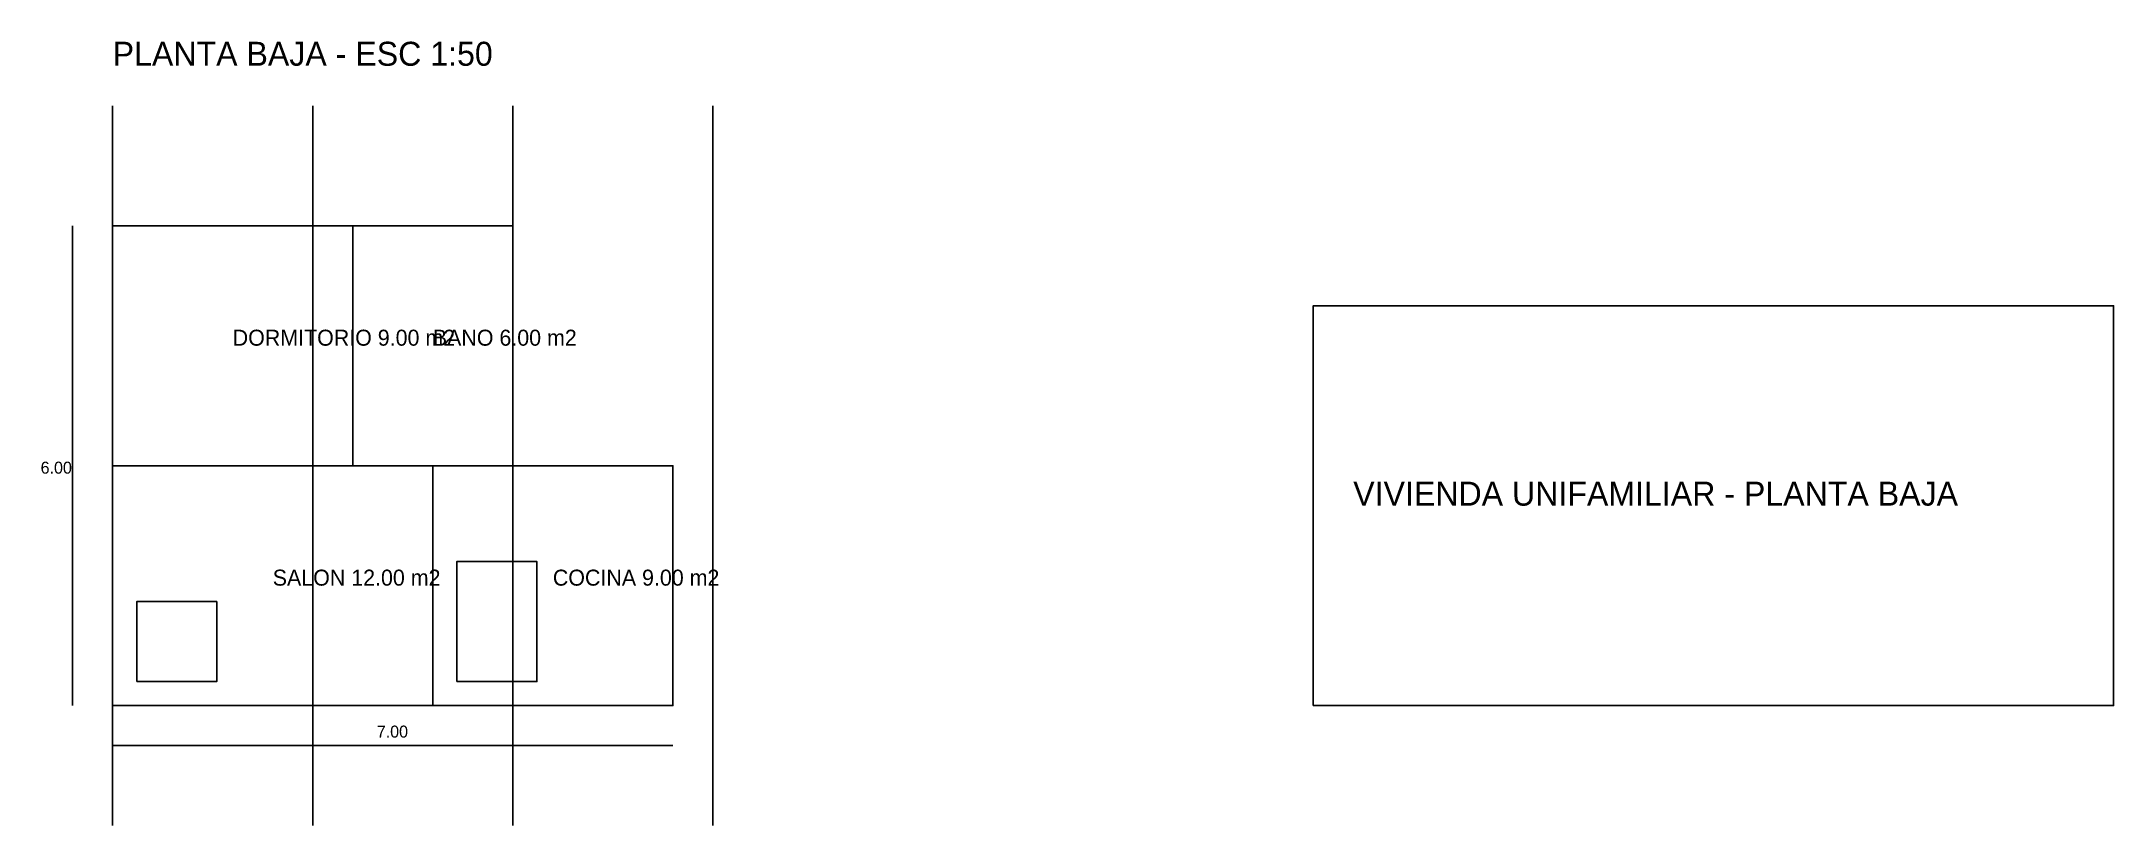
# Model space of a CAD drawing. Header units: metres. Extents: x -0.9 to 25, y -1.5 to 8.3.
import ezdxf

# ---------------------------------------------------------------- set-up
doc = ezdxf.new("R2010")
doc.units = ezdxf.units.M

msp = doc.modelspace()

# ---------------------------------------------------------------- linework, layer by layer
at = {"layer": 'CAJETIN'}
msp.add_lwpolyline([(15, 0), (25, 0), (25, 5), (15, 5)], close=True, dxfattribs=at)
at = {"layer": 'COTAS'}
for p, q in [((-0.5, 0), (-0.5, 6)), ((0, -0.5), (7, -0.5))]:
    msp.add_line(p, q, dxfattribs=at)
at = {"layer": 'EJES'}
for p, q in [((0, -1.5), (0, 7.5)), ((2.5, -1.5), (2.5, 7.5)), ((5, -1.5), (5, 7.5)), ((7.5, -1.5), (7.5, 7.5))]:
    msp.add_line(p, q, dxfattribs=at)
at = {"layer": 'ESTANCIAS'}
for points in [[(0, 3), (3, 3), (3, 6), (0, 6)], [(3, 3), (5, 3), (5, 6), (3, 6)], [(0, 0), (4, 0), (4, 3), (0, 3)], [(4, 0), (7, 0), (7, 3), (4, 3)]]:
    msp.add_lwpolyline(points, close=True, dxfattribs=at)
at = {"layer": 'MOBILIARIO'}
for points in [[(4.3, 0.3), (5.3, 0.3), (5.3, 1.8), (4.3, 1.8)], [(0.3, 0.3), (1.3, 0.3), (1.3, 1.3), (0.3, 1.3)]]:
    msp.add_lwpolyline(points, close=True, dxfattribs=at)

# ---------------------------------------------------------------- texts
at = {"layer": 'CAJETIN'}
msp.add_text('VIVIENDA UNIFAMILIAR - PLANTA BAJA', height=0.3, dxfattribs=at).set_placement((15.5, 2.5))
at = {"layer": 'COTAS'}
for s, p in [('6.00', (-0.9, 2.9)), ('7.00', (3.3, -0.4))]:
    msp.add_text(s, height=0.15, dxfattribs=at).set_placement(p)
at = {"layer": 'ESTANCIAS'}
for s, p in [('DORMITORIO 9.00 m2', (1.5, 4.5)), ('BANO 6.00 m2', (4, 4.5)), ('SALON 12.00 m2', (2, 1.5)), ('COCINA 9.00 m2', (5.5, 1.5))]:
    msp.add_text(s, height=0.2, dxfattribs=at).set_placement(p)
at = {"layer": 'TEXTOS'}
msp.add_text('PLANTA BAJA - ESC 1:50', height=0.3, dxfattribs=at).set_placement((0, 8))

doc.saveas('drawing.dxf')
